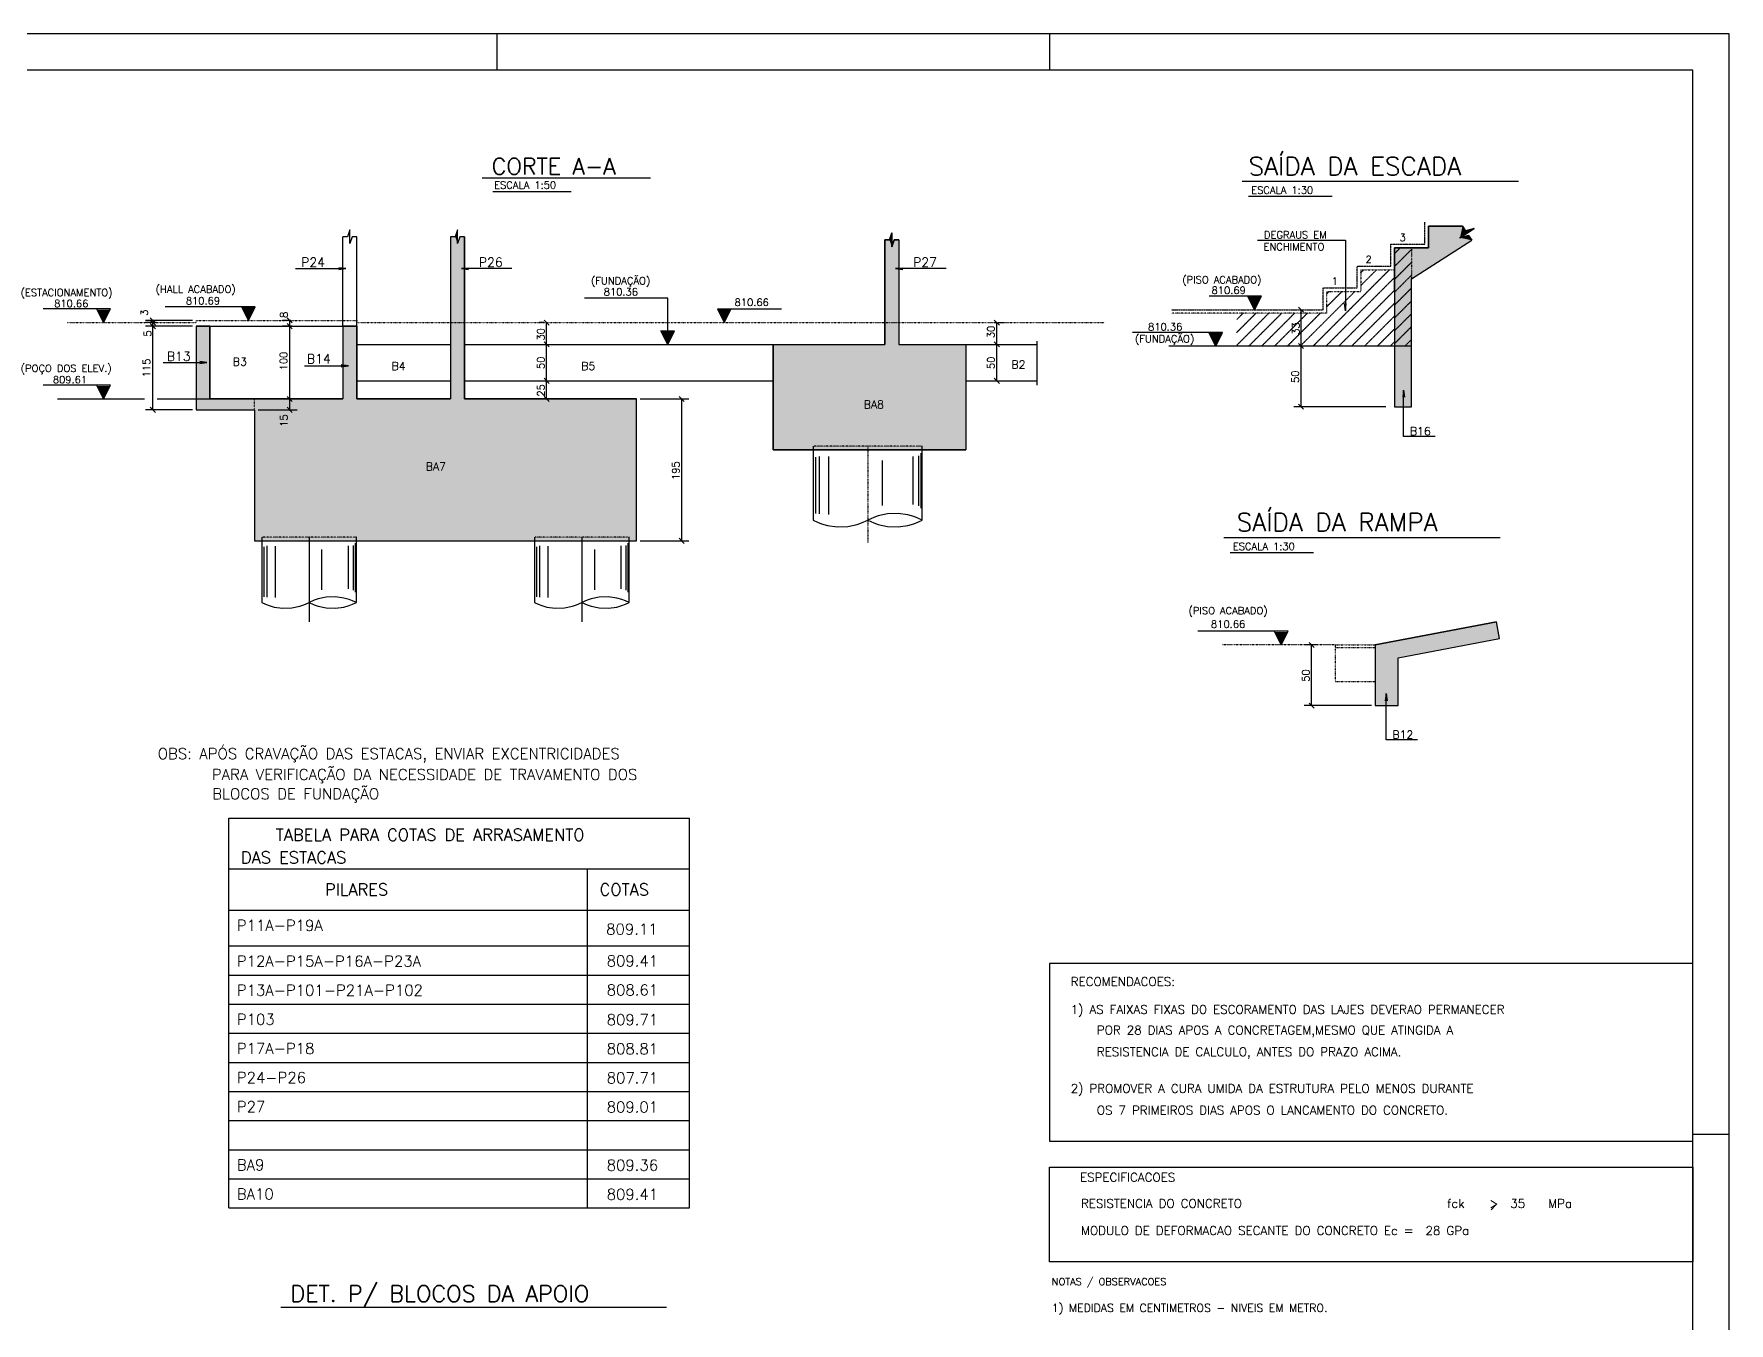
# Model space of a CAD drawing. Extents: x 1476 to 8419, y 491 to 3991.
# Drawn here: x 6089 to 8419, y 2219 to 3991 of the extents above; entities that cross this region are included whole.
import ezdxf

# ---------------------------------------------------------------- set-up
doc = ezdxf.new("R2010")
doc.units = 0
doc.header["$MEASUREMENT"] = 0
for name, pattern in [('ESTILO_TQS_0003', [1.5, 0.5, -0.4, 0.1, -0.5]), ('ESTILO_TQS_0004', [2, 0.5, -0.4, 0.1, -0.4, 0.1, -0.5]), ('ESTILO_TQS_0005', [0.4, 0.3, -0.1])]:
    doc.linetypes.add(name, pattern=pattern)
for name, color, linetype in [('1', 1, 'CONTINUOUS'), ('2', 2, 'CONTINUOUS'), ('3', 3, 'CONTINUOUS'), ('4', 4, 'CONTINUOUS'), ('6', 6, 'CONTINUOUS'), ('8', 8, 'CONTINUOUS'), ('9', 9, 'CONTINUOUS')]:
    doc.layers.add(name, color=color, linetype=linetype)
doc.styles.get("Standard").update_dxf_attribs({"font": 'ROMANS.SHX'})

msp = doc.modelspace()

# ---------------------------------------------------------------- linework, layer by layer
at = {"layer": '1', "linetype": 'Continuous'}
for p, q in [((7160.110508, 3423.949909), (7160.110508, 3322.397866)), ((7163.643621, 3331.63897), (7163.643621, 3408.944416)), ((7168.664251, 3330.908623), (7168.664251, 3410.10642)), ((7181.717704, 3330.178418), (7181.717847, 3409.719109)), ((7255.520866, 3342.592826), (7255.520723, 3404.295253)), ((7297.460423, 3344.053378), (7297.460423, 3410.10642)), ((7305.539701, 3341.862621), (7305.539701, 3410.881328)), ((7308.524857, 3338.941374), (7308.524857, 3414.368057)), ((7310.110508, 3322.397866), (7310.110508, 3423.949909)), ((6402.101167, 3298.949909), (6402.101167, 3209.161648)), ((6409.514411, 3216.537637), (6409.514411, 3286.952219)), ((6420.827404, 3215.904793), (6420.827528, 3286.616549)), ((6467.101167, 3298.949909), (6467.101167, 3182.613568)), ((6521.13776, 3227.929759), (6521.13776, 3286.952219)), ((6528.139802, 3226.031103), (6528.139802, 3287.623806)), ((6530.726936, 3223.499355), (6530.726936, 3290.645637)), ((6532.101167, 3209.161648), (6532.101167, 3298.949909)), ((6777.101167, 3298.949909), (6777.101167, 3209.161648)), ((6784.514411, 3216.537637), (6784.514411, 3286.952219)), ((6795.827404, 3215.904793), (6795.827528, 3286.616549)), ((6842.101167, 3298.949909), (6842.101167, 3182.613568)), ((6896.13776, 3227.929759), (6896.13776, 3286.952219)), ((6903.139802, 3226.031103), (6903.139802, 3287.623806)), ((6905.726936, 3223.499355), (6905.726936, 3290.645637)), ((6907.101167, 3209.161648), (6907.101167, 3298.949909)), ((6405.163198, 3217.170605), (6405.163198, 3285.945148)), ((6484.790145, 3226.663947), (6484.790021, 3281.915874)), ((6780.163198, 3217.170605), (6780.163198, 3285.945148)), ((6859.790145, 3226.663947), (6859.790021, 3281.915874)), ((8419.37979, 2478.052839), (8369.127767, 2478.052839))]:
    msp.add_line(p, q, dxfattribs=at)
for points in [[(1475.633857, 490.679532), (8419.37979, 490.679532), (8419.37979, 3990.679532), (1475.633857, 3990.679532), (1475.633857, 490.679532)], [(7160.110508, 3322.397866), (7165.977321, 3319.646277), (7171.713458, 3317.479839), (7179.710124, 3315.245166), (7193.056045, 3313.38171), (7207.737778, 3313.88618), (7220.553444, 3316.551509), (7226.77245, 3318.652429), (7235.110364, 3322.397866)], [(7310.110508, 3322.397723), (7304.243551, 3325.149526), (7298.507557, 3327.315821), (7290.510927, 3329.550638), (7277.164827, 3331.413951), (7262.483273, 3330.909338), (7249.667428, 3328.244152), (7243.448422, 3326.143374), (7235.110508, 3322.397723)], [(7235.110508, 3322.398009), (7243.448422, 3318.652429), (7249.667428, 3316.551652), (7262.483273, 3313.886323), (7277.164827, 3313.381853), (7290.510927, 3315.245166), (7298.507557, 3317.479982), (7304.243551, 3319.646277), (7310.110508, 3322.398009)], [(6532.101167, 3209.161525), (6527.016471, 3211.546421), (6522.045277, 3213.423876), (6515.114864, 3215.360718), (6503.548244, 3216.975589), (6490.82423, 3216.538257), (6479.717165, 3214.22843), (6474.32736, 3212.407756), (6467.101167, 3209.161525)], [(6907.101167, 3209.161525), (6902.016471, 3211.546421), (6897.045277, 3213.423876), (6890.114864, 3215.360718), (6878.548244, 3216.975589), (6865.82423, 3216.538257), (6854.717165, 3214.22843), (6849.32736, 3212.407756), (6842.101167, 3209.161525)], [(6402.101167, 3209.161648), (6407.185739, 3206.776938), (6412.157057, 3204.899358), (6419.087501, 3202.962641), (6430.653966, 3201.347646), (6443.378134, 3201.784854), (6454.485045, 3204.094805), (6459.87485, 3205.915603), (6467.101043, 3209.161648)], [(6467.101167, 3209.161772), (6474.32736, 3205.915603), (6479.717165, 3204.094929), (6490.82423, 3201.784978), (6503.548244, 3201.34777), (6515.114864, 3202.962641), (6522.045277, 3204.899482), (6527.016471, 3206.776938), (6532.101167, 3209.161772)], [(6777.101167, 3209.161648), (6782.185739, 3206.776938), (6787.157057, 3204.899358), (6794.087501, 3202.962641), (6805.653966, 3201.347646), (6818.378134, 3201.784854), (6829.485045, 3204.094805), (6834.87485, 3205.915603), (6842.101043, 3209.161648)], [(6842.101167, 3209.161772), (6849.32736, 3205.915603), (6854.717165, 3204.094929), (6865.82423, 3201.784978), (6878.548244, 3201.34777), (6890.114864, 3202.962641), (6897.045277, 3204.899482), (6902.016471, 3206.776938), (6907.101167, 3209.161772)], [(7484.895681, 2468.877323), (8369.384196, 2468.877323), (8369.384196, 2712.936308), (7484.895681, 2712.936308), (7484.895681, 2468.877323)], [(7484.895681, 2432.955027), (8369.384196, 2432.955027), (8369.384196, 2302.920509), (7484.895681, 2302.920509), (7484.895681, 2432.955027)]]:
    msp.add_lwpolyline(points, dxfattribs=at)
at = {"layer": '2', "linetype": 'Continuous'}
for p, q in [((6719.52387, 3774.207141), (6827.562134, 3774.207141)), ((7834.456014, 3608.123277), (7827.384946, 3615.194344)), ((6248.705697, 3600.485443), (6255.776765, 3593.414375)), ((6248.705697, 3597.485443), (6255.776765, 3590.414375)), ((6255.776791, 3590.414375), (6248.705723, 3597.485443)), ((6255.776791, 3585.414375), (6248.705723, 3592.485443)), ((6255.776791, 3585.414375), (6248.705723, 3592.485443)), ((6444.082034, 3593.414375), (6437.010966, 3600.485443)), ((6444.082034, 3585.414375), (6437.010966, 3592.485443)), ((6444.082034, 3585.414375), (6437.010966, 3592.485443)), ((6797.186097, 3590.414375), (6790.115029, 3597.485443)), ((7416.117293, 3590.414375), (7409.046225, 3597.485443)), ((6797.186097, 3560.414375), (6790.115029, 3567.485443)), ((6797.186097, 3560.414375), (6790.115029, 3567.485443)), ((7416.117293, 3560.414375), (7409.046225, 3567.485443)), ((7416.117293, 3560.414375), (7409.046225, 3567.485443)), ((7834.456014, 3558.122277), (7827.384946, 3565.193344)), ((7834.456014, 3558.122277), (7827.384946, 3565.193344)), ((6797.186097, 3510.414375), (6790.115029, 3517.485443)), ((6797.186097, 3510.414375), (6790.115029, 3517.485443)), ((7416.117293, 3510.414375), (7409.046225, 3517.485443)), ((6255.776791, 3470.414375), (6248.705723, 3477.485443)), ((6444.082034, 3485.414375), (6437.010966, 3492.485443)), ((6444.082034, 3485.414375), (6437.010966, 3492.485443)), ((6444.082034, 3470.414375), (6437.010966, 3477.485443)), ((6797.186097, 3485.414375), (6790.115029, 3492.485443)), ((6975.704137, 3492.485443), (6982.775205, 3485.414375)), ((7834.456014, 3474.787277), (7827.384946, 3481.858344)), ((6975.704137, 3297.485443), (6982.775205, 3290.414375)), ((7848.916963, 3147.320702), (7841.845895, 3154.39177)), ((7848.916963, 3063.985702), (7841.845895, 3071.05677))]:
    msp.add_line(p, q, dxfattribs=at)
at = {"layer": '3', "linetype": 'Continuous'}
for p, q in [((6725.384073, 3990.681607), (6725.384073, 3940.680032)), ((7484.895681, 3990.679532), (7484.895681, 3940.680032)), ((7484.895681, 3990.679532), (7484.895681, 3940.680032)), ((7484.895681, 3990.679532), (7484.895681, 3940.680032)), ((7484.895681, 3990.679532), (7484.895681, 3940.680032)), ((6704.976739, 3792.923609), (6936.425177, 3792.923609)), ((7749.962746, 3788.261557), (8130.058871, 3788.261557)), ((7758.538836, 3767.740002), (7873.472664, 3767.740002)), ((6513.701167, 3588.949909), (6513.701167, 3711.999522)), ((6532.701167, 3588.949909), (6532.701167, 3711.999522)), ((6193.88935, 3612.699918), (6101.607668, 3612.699918)), ((6184.51435, 3593.949909), (6175.139332, 3612.699918)), ((6184.51435, 3593.949909), (6193.88935, 3612.699918)), ((6393.189972, 3615.699918), (6269.327686, 3615.699918)), ((6383.814972, 3596.949909), (6374.439955, 3615.699918)), ((6375.276053, 3614.027704), (6392.35391, 3614.027704)), ((6383.814972, 3596.949909), (6393.189972, 3615.699918)), ((6960.131433, 3627.497982), (6845.700144, 3627.497982)), ((6960.131433, 3582.550658), (6960.131433, 3627.497982)), ((7028.5752, 3612.699918), (7116.579706, 3612.699918)), ((7028.5752, 3612.699918), (7037.9502, 3593.949909)), ((7037.9502, 3593.949909), (7047.325218, 3612.699918)), ((7776.401274, 3630.408819), (7704.401289, 3630.408819)), ((7767.026274, 3611.658811), (7757.651257, 3630.408819)), ((7758.487355, 3628.736605), (7775.565212, 3628.736605)), ((7759.323453, 3627.064445), (7774.729114, 3627.064445)), ((7760.159551, 3625.392248), (7773.893051, 3625.392248)), ((7760.995614, 3623.720088), (7773.056953, 3623.720088)), ((7761.831712, 3622.047927), (7772.220855, 3622.047891)), ((7762.66781, 3620.375731), (7771.384793, 3620.375731)), ((7763.503908, 3618.703525), (7770.548694, 3618.703561)), ((7764.340006, 3617.03132), (7769.712596, 3617.031365)), ((7765.176105, 3615.359159), (7768.876498, 3615.359159)), ((7766.012167, 3613.686999), (7768.040382, 3613.686999)), ((7767.026274, 3611.658811), (7776.401274, 3630.408819)), ((6175.97543, 3611.027704), (6193.053288, 3611.027704)), ((6176.811529, 3609.355543), (6192.21719, 3609.355543)), ((6177.647627, 3607.683347), (6191.381127, 3607.683347)), ((6178.483689, 3606.011186), (6190.545029, 3606.011186)), ((6179.319787, 3604.339025), (6189.708931, 3604.33899)), ((6180.155886, 3602.666829), (6188.872868, 3602.666829)), ((6180.991984, 3600.994624), (6188.03677, 3600.994659)), ((6181.828082, 3599.322418), (6187.200672, 3599.322463)), ((6182.66418, 3597.650258), (6186.364574, 3597.650258)), ((6183.500243, 3595.978097), (6185.528458, 3595.978097)), ((6376.112151, 3612.355543), (6391.517812, 3612.355543)), ((6376.948249, 3610.683347), (6390.681749, 3610.683347)), ((6377.784312, 3609.011186), (6389.845651, 3609.011186)), ((6378.62041, 3607.339025), (6389.009553, 3607.33899)), ((6379.456508, 3605.666829), (6388.173491, 3605.666829)), ((6380.292606, 3603.994624), (6387.337392, 3603.994659)), ((6381.128704, 3602.322418), (6386.501294, 3602.322463)), ((6381.964803, 3600.650258), (6385.665196, 3600.650258)), ((6382.800865, 3598.978097), (6384.82908, 3598.978097)), ((7029.411263, 3611.027704), (7046.48912, 3611.027704)), ((7030.247361, 3609.355543), (7045.653022, 3609.355543)), ((7031.083423, 3607.683347), (7044.816924, 3607.683347)), ((7031.919522, 3606.011186), (7043.980861, 3606.011186)), ((7032.75562, 3604.33899), (7043.144763, 3604.339025)), ((7033.591682, 3602.666829), (7042.308665, 3602.666829)), ((7034.42778, 3600.994659), (7041.472567, 3600.994624)), ((7035.263879, 3599.322463), (7040.636468, 3599.322418)), ((7036.099977, 3597.650258), (7039.80037, 3597.650258)), ((7036.936093, 3595.978097), (7038.964308, 3595.978097)), ((6330.701167, 3588.949909), (6513.701167, 3588.949909)), ((6960.131442, 3563.800649), (6950.756424, 3582.550658)), ((6950.756424, 3582.550658), (6969.506442, 3582.550658)), ((6951.592523, 3580.878443), (6968.67038, 3580.878443)), ((6952.428621, 3579.206283), (6967.834282, 3579.206283)), ((6953.264719, 3577.534086), (6966.998219, 3577.534086)), ((6954.100781, 3575.861926), (6966.162121, 3575.861926)), ((6954.93688, 3574.189765), (6965.326023, 3574.189729)), ((6955.772978, 3572.517569), (6964.48996, 3572.517569)), ((6956.609076, 3570.845363), (6963.653862, 3570.845399)), ((6957.445174, 3569.173158), (6962.817764, 3569.173203)), ((6958.281272, 3567.500998), (6961.981666, 3567.500998)), ((6959.117335, 3565.828837), (6961.14555, 3565.828837)), ((6960.131442, 3563.800649), (6969.506442, 3582.550658)), ((7722.92375, 3580.407819), (7599.061463, 3580.407819)), ((7713.54875, 3561.657811), (7704.173732, 3580.407819)), ((7705.00983, 3578.735605), (7722.087687, 3578.735605)), ((7705.845928, 3577.063445), (7721.251589, 3577.063445)), ((7706.682027, 3575.391248), (7720.415527, 3575.391248)), ((7707.518089, 3573.719088), (7719.579429, 3573.719088)), ((7708.354187, 3572.046927), (7718.74333, 3572.046891)), ((7709.190285, 3570.374731), (7717.907268, 3570.374731)), ((7710.026384, 3568.702525), (7717.07117, 3568.702561)), ((7710.862482, 3567.03032), (7716.235072, 3567.030365)), ((7713.54875, 3561.657811), (7722.92375, 3580.407819)), ((6532.701167, 3563.949909), (6661.701167, 3563.949909)), ((6680.701167, 3563.949909), (7106.293796, 3563.949909)), ((7370.110508, 3563.949909), (7467.840166, 3563.949909)), ((7711.69858, 3565.358159), (7715.398973, 3565.358159)), ((7712.534642, 3563.685999), (7714.562857, 3563.685999)), ((6193.88935, 3507.699918), (6101.607668, 3507.699918)), ((6184.51435, 3488.949909), (6175.139332, 3507.699918)), ((6175.97543, 3506.027704), (6193.053288, 3506.027704)), ((6176.811529, 3504.355543), (6192.21719, 3504.355543)), ((6177.647627, 3502.683347), (6191.381127, 3502.683347)), ((6178.483689, 3501.011186), (6190.545029, 3501.011186)), ((6179.319787, 3499.339025), (6189.708931, 3499.33899)), ((6180.155886, 3497.666829), (6188.872868, 3497.666829)), ((6180.991984, 3495.994624), (6188.03677, 3495.994659)), ((6184.51435, 3488.949909), (6193.88935, 3507.699918)), ((6532.701167, 3513.949909), (6661.701167, 3513.949909)), ((6680.701167, 3513.949909), (7106.293796, 3513.949909)), ((7370.110508, 3513.949909), (7467.840166, 3513.949909)), ((6181.828082, 3494.322418), (6187.200672, 3494.322463)), ((6182.66418, 3492.650258), (6186.364574, 3492.650258)), ((6183.500243, 3490.978097), (6185.528458, 3490.978097)), ((7724.658712, 3298.554063), (8104.754836, 3298.554063)), ((7733.234801, 3278.032507), (7848.168629, 3278.032507)), ((7812.990748, 3169.606245), (7689.128461, 3169.606245)), ((7803.615748, 3150.856236), (7794.24073, 3169.606245)), ((7803.615748, 3150.856236), (7812.990748, 3169.606245)), ((7795.076828, 3167.93403), (7812.154685, 3167.93403)), ((7795.912926, 3166.26187), (7811.318587, 3166.26187)), ((7796.749025, 3164.589673), (7810.482525, 3164.589673)), ((7797.585087, 3162.917513), (7809.646427, 3162.917513)), ((7798.421185, 3161.245352), (7808.810328, 3161.245316)), ((7799.257283, 3159.573156), (7807.974266, 3159.573156)), ((7800.093382, 3157.90095), (7807.138168, 3157.900986)), ((7800.92948, 3156.228745), (7806.30207, 3156.22879)), ((7801.765578, 3154.556584), (7805.465971, 3154.556584)), ((7802.60164, 3152.884424), (7804.629855, 3152.884424)), ((6356.771051, 2912.656731), (6990.287061, 2912.656731)), ((6356.771051, 2377.182659), (6356.771051, 2912.656731)), ((6990.287061, 2377.182659), (6990.287061, 2912.656731)), ((6356.771051, 2843.372708), (6990.287061, 2843.372708)), ((6849.882893, 2377.182659), (6849.882893, 2843.372708)), ((6356.771051, 2786.246926), (6990.287061, 2786.246926)), ((6356.771051, 2737.182659), (6990.287061, 2737.182659)), ((6356.771051, 2697.182659), (6990.287061, 2697.182659)), ((6356.771051, 2657.182659), (6990.287061, 2657.182659)), ((6356.771051, 2617.182659), (6990.287061, 2617.182659)), ((6356.771051, 2577.182659), (6990.287061, 2577.182659)), ((6356.771051, 2537.182659), (6990.287061, 2537.182659)), ((6356.771051, 2497.182659), (6990.287061, 2497.182659)), ((6356.771051, 2457.182659), (6990.287061, 2457.182659)), ((6356.771051, 2417.182659), (6990.287061, 2417.182659)), ((8092.142725, 2374.631832), (8098.102323, 2380.819781)), ((6356.771051, 2377.182659), (6990.287061, 2377.182659))]:
    msp.add_line(p, q, dxfattribs=at)
at = {"layer": '3', "linetype": 'ESTILO_TQS_0004'}
for p, q in [((7982.879607, 3696.660511), (7982.879607, 3653.919551)), ((7912.878207, 3666.659911), (7959.545807, 3666.659911)), ((7912.878207, 3666.659911), (7912.878207, 3636.659311)), ((7866.210607, 3606.658711), (7866.210607, 3636.659311)), ((7866.210607, 3636.659311), (7912.878207, 3636.659311)), ((6134.613977, 3593.949909), (6311.701167, 3593.949909)), ((6311.701167, 3593.949909), (6311.701167, 3596.949909)), ((6311.701167, 3596.949909), (6532.701167, 3596.949909)), ((6532.701167, 3596.949909), (6532.701167, 3593.949909)), ((6532.701167, 3593.949909), (7560.252862, 3593.949909)), ((7866.210607, 3606.658711), (7652.619331, 3606.658711)), ((6392.101167, 3473.949909), (6392.101167, 3488.949909)), ((7310.110508, 3423.949909), (7160.110508, 3423.949909)), ((6532.101167, 3298.949909), (6402.101167, 3298.949909)), ((6907.101167, 3298.949909), (6777.101167, 3298.949909)), ((7877.778562, 3150.856236), (7721.964979, 3150.856236)), ((7877.778562, 3150.856236), (7877.778562, 3100.855236)), ((7877.778562, 3150.856236), (7932.779662, 3150.856236)), ((7877.778562, 3147.522836), (7932.779662, 3147.522836)), ((7877.778562, 3100.855236), (7932.779662, 3100.855236))]:
    msp.add_line(p, q, dxfattribs=at)
at = {"layer": '3', "linetype": 'ESTILO_TQS_0003'}
msp.add_line((7235.110508, 3423.949909), (7235.110508, 3291.765466), dxfattribs=at)
at = {"layer": '6', "linetype": 'Continuous'}
for p, q in [((6661.701167, 3711.999522), (6661.701167, 3488.949909)), ((6680.701167, 3711.999522), (6680.701167, 3488.949909)), ((7258.701167, 3707.688172), (7258.701167, 3563.949909)), ((7277.701167, 3707.688172), (7277.701167, 3563.949909)), ((7982.879607, 3653.919551), (8065.498936, 3707.03322)), ((8006.213407, 3696.660511), (8006.213407, 3726.661111)), ((8006.213407, 3726.661111), (8052.881007, 3726.661111)), ((7959.545807, 3666.659911), (7959.545807, 3696.660511)), ((7959.545807, 3696.660511), (8006.213407, 3696.660511)), ((7959.545807, 3636.659311), (7959.545807, 3666.659911)), ((7959.545807, 3636.659311), (7959.545807, 3561.657811)), ((7982.879607, 3561.657811), (7982.879607, 3653.919551)), ((6311.701167, 3588.949909), (6311.701167, 3473.949909)), ((6311.701167, 3588.949909), (6330.701167, 3588.949909)), ((6330.701167, 3588.949909), (6330.701167, 3488.949909)), ((6513.701167, 3588.949909), (6513.701167, 3488.949909)), ((6513.701167, 3588.949909), (6532.701167, 3588.949909)), ((6532.701167, 3588.949909), (6532.701167, 3488.949909)), ((7105.110508, 3563.949909), (7105.110508, 3418.949909)), ((7105.110508, 3563.949909), (7258.701167, 3563.949909)), ((7277.701167, 3563.949909), (7370.110508, 3563.949909)), ((7370.110508, 3563.949909), (7370.110508, 3418.949909)), ((7959.545807, 3561.657811), (7959.545807, 3478.322811)), ((7982.879607, 3561.657811), (7959.545807, 3561.657811)), ((7982.879607, 3478.322811), (7982.879607, 3561.657811)), ((6311.701167, 3473.949909), (6392.101167, 3473.949909)), ((6330.701167, 3488.949909), (6513.701167, 3488.949909)), ((6392.101167, 3473.949909), (6392.101167, 3293.949909)), ((6532.701167, 3488.949909), (6661.701167, 3488.949909)), ((6680.701167, 3488.949909), (6917.101167, 3488.949909)), ((6917.101167, 3293.949909), (6917.101167, 3488.949909)), ((7959.545807, 3478.322811), (7982.879607, 3478.322811)), ((7105.110508, 3418.949909), (7370.110508, 3418.949909)), ((6392.101167, 3293.949909), (6917.101167, 3293.949909)), ((7932.779662, 3150.856236), (8099.449662, 3182.806875)), ((7932.779662, 3150.856236), (7932.779662, 3067.521236)), ((7964.446962, 3133.16818), (8103.842759, 3159.890354)), ((7964.446962, 3067.521236), (7964.446962, 3133.16818)), ((7932.779662, 3067.521236), (7964.446962, 3067.521236)), ((6428.401254, 2240.658049), (6958.513799, 2240.658049))]:
    msp.add_line(p, q, dxfattribs=at)
msp.add_lwpolyline([(1625.636324, 540.681107), (8369.384196, 540.681107), (8369.384196, 3940.680032), (1625.636324, 3940.680032), (1625.636324, 540.681107)], dxfattribs=at)
at = {"layer": '8', "linetype": 'Continuous'}
for points in [[(6661.701167, 3711.999522), (6661.701167, 3488.949909), (6532.701167, 3488.949909), (6532.701167, 3588.949909), (6513.701167, 3588.949909), (6513.701167, 3488.949909), (6330.701167, 3488.949909), (6330.701167, 3588.949909), (6311.701167, 3588.949909), (6311.701167, 3473.949909), (6392.101167, 3473.949909), (6392.101167, 3293.949909), (6917.101167, 3293.949909), (6917.101167, 3488.949909), (6680.701167, 3488.949909), (6680.701167, 3711.999522), (6674.367821, 3711.999522), (6671.201167, 3702.499522), (6671.201167, 3721.499521), (6668.034494, 3711.999522), (6661.701167, 3711.999522)], [(7258.701167, 3707.688172), (7265.034494, 3707.688172), (7268.201167, 3717.188172), (7268.201167, 3698.188172), (7271.367821, 3707.688172), (7277.701167, 3707.688172), (7277.701167, 3563.949909), (7370.110508, 3563.949909), (7370.110508, 3418.949909), (7105.110508, 3418.949909), (7105.110508, 3563.949909), (7258.701167, 3563.949909), (7258.701167, 3707.688172)], [(8057.086991, 3720.118468), (8052.881007, 3726.661111), (8006.213407, 3726.661111), (8006.213407, 3696.660511), (7959.545807, 3696.660511), (7959.545807, 3478.322811), (7982.879607, 3478.322811), (7982.879607, 3653.919551), (8065.498936, 3707.03322), (8061.292964, 3713.575844), (8049.376027, 3710.538201), (8069.003916, 3723.15613), (8057.086991, 3720.118468)], [(8099.449662, 3182.806875), (7932.779662, 3150.856236), (7932.779662, 3067.521236), (7964.446962, 3067.521236), (7964.446962, 3133.16818), (8103.842759, 3159.890354), (8099.449662, 3182.806875)]]:
    msp.add_lwpolyline(points, dxfattribs=at)
for points in [[(6661.701167, 3711.999522), (6661.701167, 3488.949909), (6680.701167, 3488.949909)], [(6661.701167, 3711.999522), (6680.701167, 3488.949909), (6668.034494, 3711.999522)], [(6671.201167, 3702.499522), (6671.201167, 3721.499521), (6668.034494, 3711.999522)], [(6680.701167, 3488.949909), (6671.201167, 3702.499522), (6668.034494, 3711.999522)], [(6674.367821, 3711.999522), (6671.201167, 3702.499522), (6680.701167, 3488.949909)], [(6680.701167, 3711.999522), (6674.367821, 3711.999522), (6680.701167, 3488.949909)], [(7277.701167, 3563.949909), (7258.701167, 3563.949909), (7258.701167, 3707.688172)], [(7277.701167, 3563.949909), (7258.701167, 3707.688172), (7265.034494, 3707.688172)], [(7268.201167, 3698.188172), (7265.034494, 3707.688172), (7268.201167, 3717.188172)], [(7277.701167, 3563.949909), (7265.034494, 3707.688172), (7268.201167, 3698.188172)], [(7277.701167, 3563.949909), (7268.201167, 3698.188172), (7271.367821, 3707.688172)], [(7277.701167, 3563.949909), (7271.367821, 3707.688172), (7277.701167, 3707.688172)], [(8065.498936, 3707.03322), (8006.213407, 3696.660511), (7982.879607, 3653.919551)], [(8052.881007, 3726.661111), (8006.213407, 3726.661111), (8049.376027, 3710.538201)], [(8006.213407, 3726.661111), (8006.213407, 3696.660511), (8049.376027, 3710.538201)], [(8006.213407, 3696.660511), (8065.498936, 3707.03322), (8049.376027, 3710.538201)], [(8057.086991, 3720.118468), (8052.881007, 3726.661111), (8049.376027, 3710.538201)], [(8069.003916, 3723.15613), (8057.086991, 3720.118468), (8049.376027, 3710.538201)], [(8065.498936, 3707.03322), (8061.292964, 3713.575844), (8049.376027, 3710.538201)], [(7982.879607, 3478.322811), (7959.545807, 3696.660511), (7959.545807, 3478.322811)], [(7982.879607, 3653.919551), (7959.545807, 3696.660511), (7982.879607, 3478.322811)], [(7982.879607, 3653.919551), (8006.213407, 3696.660511), (7959.545807, 3696.660511)], [(6330.701167, 3488.949909), (6330.701167, 3588.949909), (6311.701167, 3473.949909)], [(6311.701167, 3473.949909), (6330.701167, 3588.949909), (6311.701167, 3588.949909)], [(6513.701167, 3588.949909), (6513.701167, 3488.949909), (6532.701167, 3488.949909)], [(6513.701167, 3588.949909), (6532.701167, 3488.949909), (6532.701167, 3588.949909)], [(7105.110508, 3418.949909), (7105.110508, 3563.949909), (7258.701167, 3563.949909)], [(7105.110508, 3418.949909), (7258.701167, 3563.949909), (7370.110508, 3418.949909)], [(7277.701167, 3563.949909), (7370.110508, 3418.949909), (7258.701167, 3563.949909)], [(7277.701167, 3563.949909), (7370.110508, 3563.949909), (7370.110508, 3418.949909)], [(6392.101167, 3473.949909), (6330.701167, 3488.949909), (6311.701167, 3473.949909)], [(6513.701167, 3488.949909), (6330.701167, 3488.949909), (6392.101167, 3473.949909)], [(6917.101167, 3293.949909), (6513.701167, 3488.949909), (6392.101167, 3293.949909)], [(6392.101167, 3293.949909), (6513.701167, 3488.949909), (6392.101167, 3473.949909)], [(6917.101167, 3293.949909), (6532.701167, 3488.949909), (6513.701167, 3488.949909)], [(6917.101167, 3293.949909), (6661.701167, 3488.949909), (6532.701167, 3488.949909)], [(6917.101167, 3293.949909), (6680.701167, 3488.949909), (6661.701167, 3488.949909)], [(6917.101167, 3293.949909), (6917.101167, 3488.949909), (6680.701167, 3488.949909)], [(7932.779662, 3150.856236), (7964.446962, 3133.16818), (8099.449662, 3182.806875)], [(7964.446962, 3133.16818), (8103.842759, 3159.890354), (8099.449662, 3182.806875)], [(7932.779662, 3067.521236), (7964.446962, 3067.521236), (7932.779662, 3150.856236)], [(7964.446962, 3067.521236), (7964.446962, 3133.16818), (7932.779662, 3150.856236)]]:
    msp.add_solid(points, dxfattribs=at)
at = {"layer": '9', "linetype": 'ESTILO_TQS_0005'}
for p, q in [((8000.934258, 3701.660611), (8000.934258, 3731.998897)), ((7954.545707, 3671.660011), (7954.545707, 3701.660611)), ((7954.545707, 3701.660611), (8000.934258, 3701.660611)), ((7959.545807, 3688.925118), (7967.281199, 3696.660511)), ((7959.545807, 3671.247448), (7982.879607, 3694.581248)), ((7847.507217, 3561.657811), (7952.509317, 3666.659911)), ((7907.878107, 3641.659411), (7907.878107, 3671.660011)), ((7907.878107, 3671.660011), (7954.545707, 3671.660011)), ((7912.878207, 3644.70647), (7934.831647, 3666.659911)), ((7912.878207, 3662.38414), (7917.153978, 3666.659911)), ((7959.545807, 3653.569779), (7982.879607, 3676.903579)), ((7959.545807, 3635.892109), (7982.879607, 3659.225909)), ((7829.829547, 3561.657811), (7904.831047, 3636.659311)), ((7861.210507, 3611.658811), (7861.210507, 3641.659411)), ((7861.210507, 3641.659411), (7907.878107, 3641.659411)), ((7865.184886, 3561.657811), (7959.545807, 3656.018731)), ((7866.210607, 3615.71654), (7887.153378, 3636.659311)), ((7866.210607, 3633.394209), (7869.475708, 3636.659311)), ((7882.862556, 3561.657811), (7959.545807, 3638.341062)), ((7959.545807, 3618.21444), (7982.879607, 3641.54824)), ((7900.540225, 3561.657811), (7959.545807, 3620.663392)), ((7959.545807, 3600.53677), (7982.879607, 3623.87057)), ((7652.619331, 3611.658811), (7861.210507, 3611.658811)), ((7742.463622, 3562.680233), (7786.442099, 3606.658711)), ((7742.463622, 3580.357902), (7768.76443, 3606.658711)), ((7742.463622, 3598.035572), (7751.08676, 3606.658711)), ((7759.118869, 3561.657811), (7804.119769, 3606.658711)), ((7776.796538, 3561.657811), (7821.797438, 3606.658711)), ((7794.474208, 3561.657811), (7839.475108, 3606.658711)), ((7812.151878, 3561.657811), (7857.152778, 3606.658711)), ((7918.217895, 3561.657811), (7959.545807, 3602.985722)), ((7959.545807, 3582.859101), (7982.879607, 3606.192901)), ((7935.895564, 3561.657811), (7959.545807, 3585.308053)), ((7953.573234, 3561.657811), (7959.545807, 3567.630383)), ((7959.545807, 3565.181431), (7982.879607, 3588.515231)), ((7973.699856, 3561.657811), (7982.879607, 3570.837562))]:
    msp.add_line(p, q, dxfattribs=at)
at = {"layer": '9', "linetype": 'Continuous'}
for p, q in [((6306.701167, 3596.949909), (6242.241231, 3596.949909)), ((6257.350492, 3593.949909), (6242.241231, 3593.949909)), ((6252.68026, 3593.949909), (6242.241257, 3593.949909)), ((6252.241231, 3596.949909), (6252.241231, 3593.949909)), ((6252.241257, 3588.949909), (6252.241257, 3593.949909)), ((6441.903785, 3596.949909), (6430.5465, 3596.949909)), ((6440.5465, 3588.949909), (6440.5465, 3596.949909)), ((6789.979392, 3593.949909), (6783.650563, 3593.949909)), ((6793.650563, 3563.949909), (6793.650563, 3593.949909)), ((7412.581759, 3563.949909), (7412.581759, 3593.949909)), ((7414.299244, 3593.949909), (7422.581759, 3593.949909)), ((7830.92048, 3561.657811), (7830.92048, 3611.658811)), ((6306.701167, 3588.949909), (6242.241257, 3588.949909)), ((6252.241257, 3473.949909), (6252.241257, 3588.949909)), ((6444.066634, 3588.949909), (6430.5465, 3588.949909)), ((6440.5465, 3488.949909), (6440.5465, 3588.949909)), ((7467.840166, 3568.252876), (7467.840166, 3507.801664)), ((6793.650563, 3513.949909), (6793.650563, 3563.949909)), ((6797.986149, 3563.949909), (6803.650563, 3563.949909)), ((7408.2813, 3563.949909), (7422.581759, 3563.949909)), ((7412.581759, 3513.949909), (7412.581759, 3563.949909)), ((7959.545807, 3561.657811), (7649.099653, 3561.657811)), ((7882.020094, 3561.657811), (7820.92048, 3561.657811)), ((7830.92048, 3478.322811), (7830.92048, 3561.657811)), ((6790.677588, 3513.949909), (6803.650563, 3513.949909)), ((6793.650563, 3488.949909), (6793.650563, 3513.949909)), ((7408.828386, 3513.949909), (7422.581759, 3513.949909)), ((6121.43392, 3488.949909), (6240.973463, 3488.949909)), ((6306.701167, 3473.949909), (6242.241257, 3473.949909)), ((6258.096494, 3488.949909), (6330.701167, 3488.949909)), ((6397.101167, 3473.949909), (6450.5465, 3473.949909)), ((6421.583624, 3488.949909), (6450.5465, 3488.949909)), ((6440.5465, 3473.949909), (6440.5465, 3488.949909)), ((6791.342003, 3488.949909), (6803.650563, 3488.949909)), ((6922.101167, 3488.949909), (6989.239671, 3488.949909)), ((6979.239671, 3488.949909), (6979.239671, 3293.949909)), ((7947.444246, 3478.322811), (7820.92048, 3478.322811)), ((6922.101167, 3293.949909), (6989.239671, 3293.949909)), ((7851.282089, 3150.856236), (7835.381429, 3150.856236)), ((7845.381429, 3067.521236), (7845.381429, 3150.856236)), ((7927.779662, 3067.521236), (7835.381429, 3067.521236))]:
    msp.add_line(p, q, dxfattribs=at)
for points in [[(6532.701167, 3711.999522), (6526.367821, 3711.999522), (6523.201167, 3702.499522), (6523.201167, 3721.499521), (6520.034494, 3711.999522), (6513.701167, 3711.999522)], [(6680.701167, 3711.999522), (6674.367821, 3711.999522), (6671.201167, 3702.499522), (6671.201167, 3721.499521), (6668.034494, 3711.999522), (6661.701167, 3711.999522)], [(7277.701167, 3707.688172), (7271.367821, 3707.688172), (7268.201167, 3698.188172), (7268.201167, 3717.188172), (7265.034494, 3707.688172), (7258.701167, 3707.688172)], [(7771.082472, 3707.128548), (7891.797532, 3707.128548), (7891.797532, 3610.291787), (7890.49227, 3620.206236), (7891.797532, 3610.291787), (7893.102794, 3620.206236)], [(8052.881007, 3726.661111), (8057.086991, 3720.118468), (8069.003916, 3723.15613), (8049.376027, 3710.538201), (8061.292964, 3713.575844), (8065.498936, 3707.03322)], [(6448.536591, 3668.101365), (6517.848565, 3668.101365), (6507.934116, 3666.796103), (6517.848565, 3668.101365), (6507.934116, 3669.406627)], [(6745.865743, 3668.101365), (6676.553769, 3668.101365), (6686.468217, 3666.796103), (6676.553769, 3668.101365), (6686.468217, 3669.406627)], [(7342.865743, 3668.101365), (7273.553769, 3668.101365), (7283.468217, 3666.796103), (7273.553769, 3668.101365), (7283.468217, 3669.406627)], [(6266.378998, 3539.009056), (6326.75753, 3539.009056), (6316.843081, 3537.703794), (6326.75753, 3539.009056), (6316.843081, 3540.314318)], [(6460.909322, 3534.441024), (6521.287854, 3534.441024), (6511.373406, 3533.135762), (6521.287854, 3534.441024), (6511.373406, 3535.746286)], [(8015.268696, 3437.384537), (7971.948951, 3437.384537), (7971.948951, 3501.224161), (7973.254212, 3491.309712), (7971.948951, 3501.224161), (7970.643689, 3491.309712)], [(7991.195897, 3020.292539), (7947.876152, 3020.292539), (7947.876152, 3084.132163), (7949.181414, 3074.217715), (7947.876152, 3084.132163), (7946.57089, 3074.217715)]]:
    msp.add_lwpolyline(points, dxfattribs=at)

# ---------------------------------------------------------------- texts
at = {"layer": '2', "linetype": 'Continuous'}
for s, p in [('ESCALA 1:50', (6721.510559, 3777.963392)), ('810.36', (6872.171246, 3631.148888)), ('810.66', (6116.602023, 3615.059174)), ('810.69', (6297.598999, 3618.88181)), ('810.66', (7052.086671, 3616.811002)), ('810.36', (7620.535785, 3583.104212)), ('809.61', (6114.828847, 3510.502468)), ('810.66', (7707.054618, 3174.478369))]:
    msp.add_text(s, height=10, dxfattribs=at).set_placement(p)
for s, p in [('3', (6245.582717, 3603.275763)), ('8', (6437.5465, 3600.283239)), ('33', (7828.684073, 3577.064897)), ('5', (6250.1113, 3574.662124)), ('30', (6790.650563, 3569.205185)), ('30', (7409.581759, 3572.449909)), ('115', (6248.634684, 3518.614732)), ('100', (6437.083083, 3528.13306)), ('50', (6790.650563, 3529.949909)), ('50', (7409.581759, 3529.949909)), ('50', (7827.92048, 3510.990311)), ('25', (6790.921032, 3492.157452)), ('15', (6437.5465, 3450.616579)), ('195', (6976.239671, 3377.449909)), ('50', (7842.381429, 3100.188736))]:
    msp.add_text(s, height=10, rotation=90, dxfattribs=at).set_placement(p)
at = {"layer": '3', "linetype": 'Continuous'}
for s, height, p in [('SAÍDA DA ESCADA', 25, (7758.725822, 3796.344768)), ('CORTE A-A', 22.5, (6718.229642, 3797.506117)), ('ESCALA 1:30', 10, (7762.370537, 3771.032179)), ('DEGRAUS EM', 10, (7779.917257, 3709.464037)), ('3', 10, (7966.252501, 3705.887439)), ('P24', 12.5, (6456.3132, 3670.69653)), ('P26', 12.5, (6700.589134, 3670.69653)), ('P27', 12.5, (7297.589134, 3670.69653)), ('ENCHIMENTO', 10, (7779.31551, 3693.178401)), ('2', 10, (7919.584901, 3675.886839)), ('(FUNDAÇÃO)', 10, (6854.776175, 3646.471749)), ('(PISO ACABADO)', 10, (7667.591011, 3647.805108)), ('(ESTACIONAMENTO)', 10, (6070.473408, 3630.165053)), ('(HALL ACABADO)', 10, (6256.163315, 3634.72558)), ('810.69', 10, (7707.908656, 3633.300834)), ('1', 10, (7872.917301, 3645.886239)), ('(FUNDAÇÃO)', 10, (7602.646822, 3566.662271)), ('B13', 12.5, (6271.528812, 3541.389674)), ('B3', 11, (6362.268587, 3534.703612)), ('B14', 12.5, (6464.217857, 3537.926409)), ('(POÇO DOS ELEV.)', 10, (6070.655494, 3526.082185)), ('B4', 11, (6580.466672, 3528.738103)), ('B5', 11, (6841.226806, 3528.738103)), ('B2', 11, (7432.714563, 3530.760283)), ('BA8', 11, (7229.654375, 3475.81853)), ('B16', 11, (7980.511802, 3439.196702)), ('BA7', 11, (6627.490973, 3390.664674)), ('SAÍDA DA RAMPA', 25, (7742.405157, 3307.110082)), ('ESCALA 1:30', 10, (7737.066502, 3281.324684)), ('(PISO ACABADO)', 10, (7676.134858, 3192.965297)), ('B12', 11, (7956.439003, 3022.104704)), ('TABELA PARA COTAS DE ARRASAMENTO', 16.3215, (6421.190659, 2881.754921)), ('DAS ESTACAS', 16.3215, (6373.435149, 2850.674008)), ('PILARES', 16.3215, (6488.984764, 2806.604704)), ('COTAS', 16.321502, (6866.600694, 2806.604704)), ('P11A-P19A', 15, (6367.775286, 2757.84868)), ('809.11', 15, (6875.546647, 2752.771299)), ('P12A-P15A-P16A-P23A', 15, (6367.775286, 2708.784412)), ('809.41', 15, (6876.310913, 2709.088737)), ('P13A-P101-P21A-P102', 15, (6367.775286, 2668.784412)), ('808.61', 15, (6876.310913, 2669.088737)), ('RECOMENDACOES:', 11.985081, (7514.259426, 2682.247376)), ('1) AS FAIXAS FIXAS DO ESCORAMENTO DAS LAJES DEVERAO PERMANECER', 11.985081, (7514.259426, 2643.79824)), ('P103', 15, (6367.775286, 2628.784412)), ('809.71', 15, (6876.310913, 2628.309246)), ('POR 28 DIAS APOS A CONCRETAGEM,MESMO QUE ATINGIDA A', 11.985081, (7550.118083, 2615.523845)), ('P17A-P18', 15, (6367.775286, 2588.784412)), ('808.81', 15, (6876.310913, 2588.309246)), ('RESISTENCIA DE CALCULO, ANTES DO PRAZO ACIMA.', 11.985081, (7550.118083, 2585.650989)), ('P24-P26', 15, (6367.775286, 2548.784412)), ('807.71', 15, (6876.310913, 2548.309246)), ('2) PROMOVER A CURA UMIDA DA ESTRUTURA PELO MENOS DURANTE', 11.985081, (7514.259426, 2535.248968)), ('P27', 15, (6367.775286, 2508.784412)), ('809.01', 15, (6876.310913, 2508.309246)), ('OS 7 PRIMEIROS DIAS APOS O LANCAMENTO DO CONCRETO.', 11.985081, (7550.118083, 2505.376112)), ('BA9', 15, (6367.775286, 2428.784412)), ('809.36', 15, (6876.310913, 2428.309246)), ('ESPECIFICACOES', 11.979091, (7527.0209, 2413.223219)), ('BA10', 15, (6367.775286, 2388.784412)), ('809.41', 15, (6876.310913, 2388.309246)), ('RESISTENCIA DO CONCRETO', 11.979091, (7528.293678, 2377.21108)), ('fck', 11.979091, (8031.543504, 2377.21108)), ('>  35', 12, (8089.750651, 2377.21108)), ('MPa', 11.979091, (8170.650686, 2377.21108)), ('MODULO DE DEFORMACAO SECANTE DO CONCRETO Ec =  28 GPa', 12, (7528.293678, 2340.023492)), ('NOTAS / OBSERVACOES', 9.858029, (7488.164679, 2270.903814)), ('1) MEDIDAS EM CENTIMETROS - NIVEIS EM METRO.', 11, (7488.164679, 2234.196673))]:
    msp.add_text(s, height=height, dxfattribs=at).set_placement(p)
at = {"layer": '4', "linetype": 'Continuous'}
for s, p in [('OBS: APÓS CRAVAÇÃO DAS ESTACAS, ENVIAR EXCENTRICIDADES', (6259.029032, 2994.032781)), ('PARA VERIFICAÇÃO DA NECESSIDADE DE TRAVAMENTO DOS', (6333.395068, 2965.370871)), ('BLOCOS DE FUNDAÇÃO', (6333.938397, 2938.747787))]:
    msp.add_text(s, height=15, dxfattribs=at).set_placement(p)
at = {"layer": '6', "linetype": 'Continuous'}
msp.add_text('DET. P/ BLOCOS DA APOIO', height=22.5, dxfattribs=at).set_placement((6441.525446, 2248.105687))

doc.saveas('drawing.dxf')
